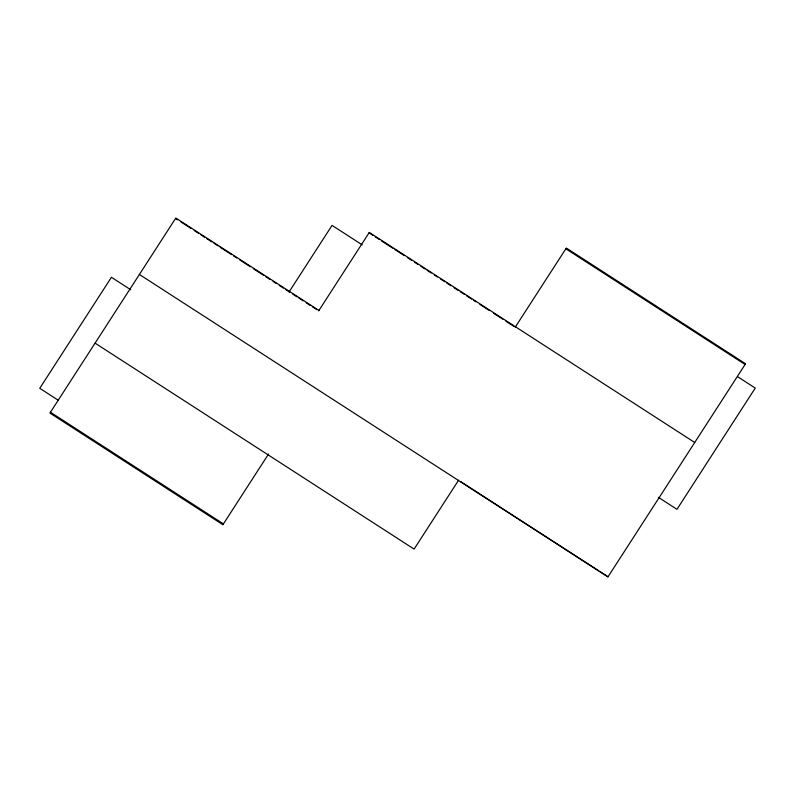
<?xml version="1.0" encoding="UTF-8"?>
<svg xmlns="http://www.w3.org/2000/svg" width="795" height="795" viewBox="0 0 795 795"><rect width="100%" height="100%" fill="white"/><g stroke="black" fill="none" stroke-linecap="round" stroke-linejoin="round"><path stroke-width="1.19" d="M289.072 291.954L332.052 225.383L362.152 244.82M318.666 310.865L369.307 232.428L694.731 442.507M268.581 453.985L222.898 524.73L49.926 413.062L175.824 218.049L318.944 310.438M515.21 327.222L566.328 248.05L745.561 363.762L607.927 576.951L139.393 274.474M458.566 480.24L414.106 549.106L95.072 343.132M565.851 248.785L745.094 364.498M737.71 376.75L755.25 388.069L676.972 509.327L658.399 497.332M369.039 232.856L373.183 235.529M375.26 236.87L379.404 239.543M381.481 240.885L392.879 248.249M394.956 249.59L404.287 255.612M407.398 257.62L411.542 260.293M414.652 262.3L417.763 264.308M420.873 266.315L425.017 268.998M427.094 270.33L431.238 273.013M434.348 275.02L437.459 277.028M440.569 279.035L444.713 281.708M446.79 283.05L450.934 285.733M454.044 287.74L458.198 290.413M460.265 291.755L464.409 294.428M466.486 295.77L471.673 299.119M473.741 300.45L475.817 301.792M479.961 304.465L489.293 310.497M493.447 313.17L502.768 319.192M505.878 321.2L514.176 326.556M175.556 218.476L177.623 219.808M180.733 221.815L191.108 228.513M194.219 230.52L198.372 233.203M200.439 234.545L204.593 237.218M206.66 238.56L211.848 241.909M213.925 243.24L218.069 245.923M220.145 247.265L231.554 254.629M233.631 255.97L236.741 257.978M239.852 259.985L250.226 266.683M253.337 268.69L263.702 275.378M265.778 276.72L269.922 279.403M273.043 281.41L276.153 283.418M279.264 285.425L283.408 288.108M285.484 289.44L289.628 292.123M292.739 294.13L296.893 296.803M298.97 298.145L303.114 300.828M306.224 302.835L310.368 305.509M312.445 306.85L316.599 309.533M460.643 481.581L598.715 570.721M599.758 571.386L608.066 576.753M130.718 289.748L111.429 277.286L39.75 388.308L58.035 400.114M50.453 412.237L223.435 523.915"/></g></svg>
